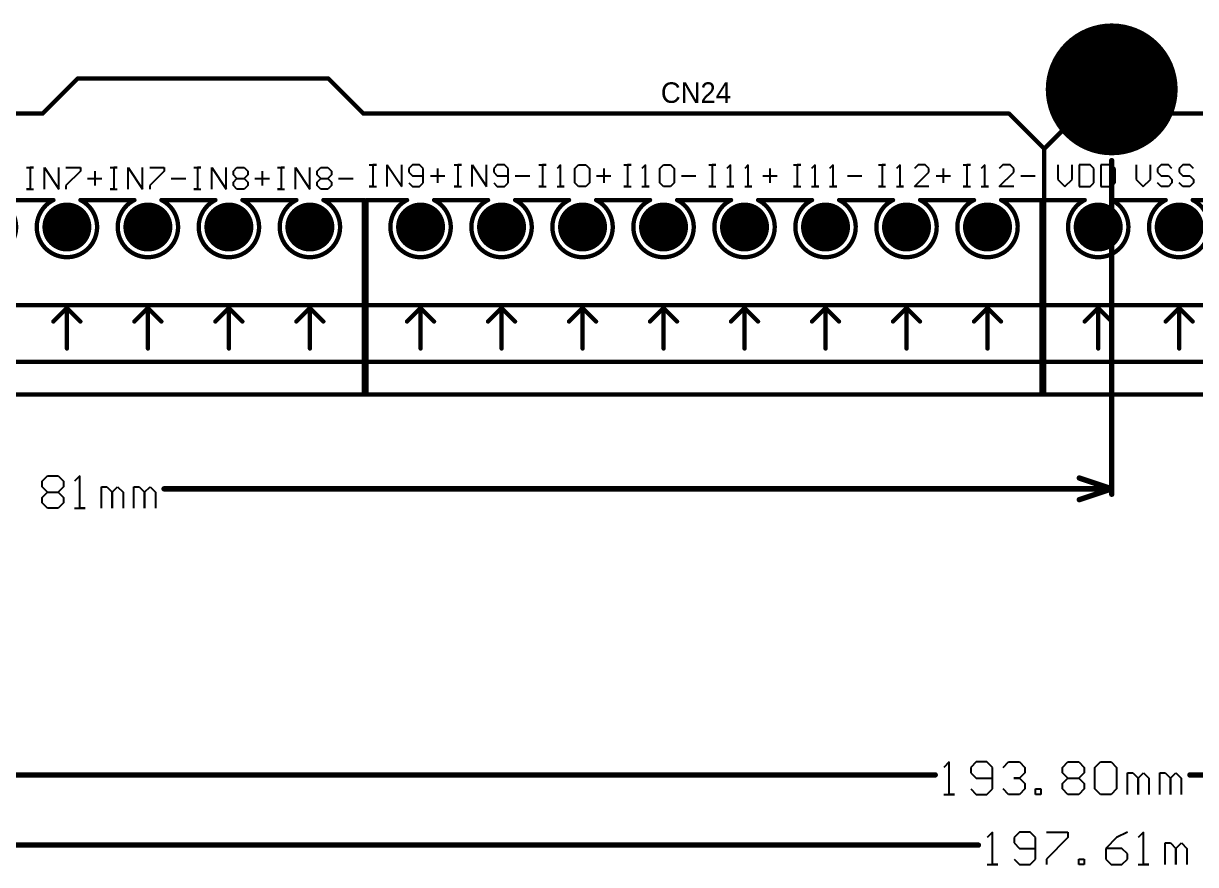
# Model space of a CAD drawing. Header units: millimetres. Extents: x -0.56 to 8.11, y -1.04 to 4.22.
# Drawn here: x 1.875 to 4.045, y -1.036 to 0.522 of the extents above; entities that cross this region are included whole.
import ezdxf

# ---------------------------------------------------------------- set-up
doc = ezdxf.new("R2010")
doc.units = ezdxf.units.MM
doc.header["$MEASUREMENT"] = 0
for name, color, linetype in [('BottomLayer', 5, 'Continuous'), ('BottomSolder', 6, 'Continuous'), ('KeepOutLayer', 6, 'Continuous'), ('MultiLayer', 9, 'Continuous'), ('PadHoleLayer', 156, 'Continuous'), ('TopLayer', 1, 'Continuous'), ('TopOverlay', 2, 'Continuous'), ('TopSolder', 216, 'Continuous')]:
    doc.layers.add(name, color=color, linetype=linetype)

# ---------------------------------------------------------------- blocks, each defined once
blk = doc.blocks.new('EDG3_81_8P_27')
at = {"layer": 'BottomLayer', "const_width": 0.0413}
for points in [[(-0.0207, 0, 1), (0.0207, 0, 1)], [(0.1293, 0, 1), (0.1707, 0, 1)], [(0.2793, 0, 1), (0.3207, 0, 1)], [(0.4293, 0, 1), (0.4707, 0, 1)], [(0.5793, 0, 1), (0.6207, 0, 1)], [(0.7293, 0, 1), (0.7707, 0, 1)], [(0.8793, 0, 1), (0.9207, 0, 1)], [(1.0293, 0, 1), (1.0707, 0, 1)]]:
    blk.add_lwpolyline(points, format="xyb", close=True, dxfattribs=at)
at = {"layer": 'BottomSolder', "const_width": 0.0453}
for points in [[(-0.0227, 0, 1), (0.0227, 0, 1)], [(0.1273, 0, 1), (0.1727, 0, 1)], [(0.2773, 0, 1), (0.3227, 0, 1)], [(0.4273, 0, 1), (0.4727, 0, 1)], [(0.5773, 0, 1), (0.6227, 0, 1)], [(0.7273, 0, 1), (0.7727, 0, 1)], [(0.8773, 0, 1), (0.9227, 0, 1)], [(1.0273, 0, 1), (1.0727, 0, 1)]]:
    blk.add_lwpolyline(points, format="xyb", close=True, dxfattribs=at)
at = {"layer": 'MultiLayer', "const_width": 0.0413}
for points in [[(-0.0207, 0, 1), (0.0207, 0, 1)], [(0.1293, 0, 1), (0.1707, 0, 1)], [(0.2793, 0, 1), (0.3207, 0, 1)], [(0.4293, 0, 1), (0.4707, 0, 1)], [(0.5793, 0, 1), (0.6207, 0, 1)], [(0.7293, 0, 1), (0.7707, 0, 1)], [(0.8793, 0, 1), (0.9207, 0, 1)], [(1.0293, 0, 1), (1.0707, 0, 1)]]:
    blk.add_lwpolyline(points, format="xyb", close=True, dxfattribs=at)
at = {"layer": 'PadHoleLayer', "const_width": 0.0217}
for points in [[(-0.0108, 0, 1), (0.0108, 0, 1)], [(0.1392, 0, 1), (0.1608, 0, 1)], [(0.2892, 0, 1), (0.3108, 0, 1)], [(0.4392, 0, 1), (0.4608, 0, 1)], [(0.5892, 0, 1), (0.6108, 0, 1)], [(0.7392, 0, 1), (0.7608, 0, 1)], [(0.8892, 0, 1), (0.9108, 0, 1)], [(1.0392, 0, 1), (1.0608, 0, 1)]]:
    blk.add_lwpolyline(points, format="xyb", close=True, dxfattribs=at)
at = {"layer": 'TopLayer', "const_width": 0.0413}
for points in [[(-0.0207, 0, 1), (0.0207, 0, 1)], [(0.1293, 0, 1), (0.1707, 0, 1)], [(0.2793, 0, 1), (0.3207, 0, 1)], [(0.4293, 0, 1), (0.4707, 0, 1)], [(0.5793, 0, 1), (0.6207, 0, 1)], [(0.7293, 0, 1), (0.7707, 0, 1)], [(0.8793, 0, 1), (0.9207, 0, 1)], [(1.0293, 0, 1), (1.0707, 0, 1)]]:
    blk.add_lwpolyline(points, format="xyb", close=True, dxfattribs=at)
at = {"layer": 'TopOverlay', "const_width": 0.008}
for points in [[(-0.1, -0.31), (-0.1, 0.05)], [(-0.1, 0.05), (-0.025, 0.05)], [(0.025, 0.05), (0.125, 0.05)], [(0.175, 0.05), (0.275, 0.05)], [(0.325, 0.05), (0.425, 0.05)], [(0.475, 0.05), (0.575, 0.05)], [(0.625, 0.05), (0.725, 0.05)], [(0.775, 0.05), (0.875, 0.05)], [(0.925, 0.05), (1.025, 0.05)], [(1.075, 0.05), (1.15, 0.05)], [(1.15, -0.31), (1.15, 0.05)], [(-0.025, -0.175), (0, -0.15)], [(0, -0.225), (0, -0.15)], [(0, -0.15), (0.025, -0.175)], [(0.125, -0.175), (0.15, -0.15)], [(0.15, -0.225), (0.15, -0.15)], [(0.15, -0.15), (0.175, -0.175)], [(0.275, -0.175), (0.3, -0.15)], [(0.3, -0.15), (0.325, -0.175)], [(0.3, -0.225), (0.3, -0.15)], [(0.425, -0.175), (0.45, -0.15)], [(0.45, -0.15), (0.475, -0.175)], [(0.45, -0.225), (0.45, -0.15)], [(0.575, -0.175), (0.6, -0.15)], [(0.6, -0.15), (0.625, -0.175)], [(0.6, -0.225), (0.6, -0.15)], [(0.725, -0.175), (0.75, -0.15)], [(0.75, -0.15), (0.775, -0.175)], [(0.75, -0.225), (0.75, -0.15)], [(0.875, -0.175), (0.9, -0.15)], [(0.9, -0.225), (0.9, -0.15)], [(0.9, -0.15), (0.925, -0.175)], [(1.025, -0.175), (1.05, -0.15)], [(1.05, -0.225), (1.05, -0.15)], [(1.05, -0.15), (1.075, -0.175)], [(-0.1, -0.25), (1.15, -0.25)], [(-0.1, -0.31), (1.15, -0.31)]]:
    blk.add_lwpolyline(points, dxfattribs=at)
at = {"layer": 'TopOverlay', "const_width": 0.004}
for points in [[(-0.102, 0.05, 1), (-0.098, 0.05, 1)], [(-0.102, 0.05, 1), (-0.098, 0.05, 1)], [(-0.027, 0.05, 1), (-0.023, 0.05, 1)], [(-0.027, 0.05, 1), (-0.023, 0.05, 1)], [(0.023, 0.05, 1), (0.027, 0.05, 1)], [(0.023, 0.05, 1), (0.027, 0.05, 1)], [(0.123, 0.05, 1), (0.127, 0.05, 1)], [(0.123, 0.05, 1), (0.127, 0.05, 1)], [(0.173, 0.05, 1), (0.177, 0.05, 1)], [(0.173, 0.05, 1), (0.177, 0.05, 1)], [(0.273, 0.05, 1), (0.277, 0.05, 1)], [(0.273, 0.05, 1), (0.277, 0.05, 1)], [(0.323, 0.05, 1), (0.327, 0.05, 1)], [(0.323, 0.05, 1), (0.327, 0.05, 1)], [(0.423, 0.05, 1), (0.427, 0.05, 1)], [(0.423, 0.05, 1), (0.427, 0.05, 1)], [(0.473, 0.05, 1), (0.477, 0.05, 1)], [(0.473, 0.05, 1), (0.477, 0.05, 1)], [(0.573, 0.05, 1), (0.577, 0.05, 1)], [(0.573, 0.05, 1), (0.577, 0.05, 1)], [(0.623, 0.05, 1), (0.627, 0.05, 1)], [(0.623, 0.05, 1), (0.627, 0.05, 1)], [(0.723, 0.05, 1), (0.727, 0.05, 1)], [(0.723, 0.05, 1), (0.727, 0.05, 1)], [(0.773, 0.05, 1), (0.777, 0.05, 1)], [(0.773, 0.05, 1), (0.777, 0.05, 1)], [(0.873, 0.05, 1), (0.877, 0.05, 1)], [(0.873, 0.05, 1), (0.877, 0.05, 1)], [(0.923, 0.05, 1), (0.927, 0.05, 1)], [(0.923, 0.05, 1), (0.927, 0.05, 1)], [(1.023, 0.05, 1), (1.027, 0.05, 1)], [(1.023, 0.05, 1), (1.027, 0.05, 1)], [(1.073, 0.05, 1), (1.077, 0.05, 1)], [(1.073, 0.05, 1), (1.077, 0.05, 1)], [(1.148, 0.05, 1), (1.152, 0.05, 1)], [(1.148, 0.05, 1), (1.152, 0.05, 1)], [(-0.002, -0.15, 1), (0.002, -0.15, 1)], [(-0.002, -0.15, 1), (0.002, -0.15, 1)], [(-0.002, -0.15, 1), (0.002, -0.15, 1)], [(0.148, -0.15, 1), (0.152, -0.15, 1)], [(0.148, -0.15, 1), (0.152, -0.15, 1)], [(0.148, -0.15, 1), (0.152, -0.15, 1)], [(0.298, -0.15, 1), (0.302, -0.15, 1)], [(0.298, -0.15, 1), (0.302, -0.15, 1)], [(0.298, -0.15, 1), (0.302, -0.15, 1)], [(0.448, -0.15, 1), (0.452, -0.15, 1)], [(0.448, -0.15, 1), (0.452, -0.15, 1)], [(0.448, -0.15, 1), (0.452, -0.15, 1)], [(0.598, -0.15, 1), (0.602, -0.15, 1)], [(0.598, -0.15, 1), (0.602, -0.15, 1)], [(0.598, -0.15, 1), (0.602, -0.15, 1)], [(0.748, -0.15, 1), (0.752, -0.15, 1)], [(0.748, -0.15, 1), (0.752, -0.15, 1)], [(0.748, -0.15, 1), (0.752, -0.15, 1)], [(0.898, -0.15, 1), (0.902, -0.15, 1)], [(0.898, -0.15, 1), (0.902, -0.15, 1)], [(0.898, -0.15, 1), (0.902, -0.15, 1)], [(1.048, -0.15, 1), (1.052, -0.15, 1)], [(1.048, -0.15, 1), (1.052, -0.15, 1)], [(1.048, -0.15, 1), (1.052, -0.15, 1)], [(-0.027, -0.175, 1), (-0.023, -0.175, 1)], [(0.023, -0.175, 1), (0.027, -0.175, 1)], [(0.123, -0.175, 1), (0.127, -0.175, 1)], [(0.173, -0.175, 1), (0.177, -0.175, 1)], [(0.273, -0.175, 1), (0.277, -0.175, 1)], [(0.323, -0.175, 1), (0.327, -0.175, 1)], [(0.423, -0.175, 1), (0.427, -0.175, 1)], [(0.473, -0.175, 1), (0.477, -0.175, 1)], [(0.573, -0.175, 1), (0.577, -0.175, 1)], [(0.623, -0.175, 1), (0.627, -0.175, 1)], [(0.723, -0.175, 1), (0.727, -0.175, 1)], [(0.773, -0.175, 1), (0.777, -0.175, 1)], [(0.873, -0.175, 1), (0.877, -0.175, 1)], [(0.923, -0.175, 1), (0.927, -0.175, 1)], [(1.023, -0.175, 1), (1.027, -0.175, 1)], [(1.073, -0.175, 1), (1.077, -0.175, 1)], [(-0.002, -0.225, 1), (0.002, -0.225, 1)], [(0.148, -0.225, 1), (0.152, -0.225, 1)], [(0.298, -0.225, 1), (0.302, -0.225, 1)], [(0.448, -0.225, 1), (0.452, -0.225, 1)], [(0.598, -0.225, 1), (0.602, -0.225, 1)], [(0.748, -0.225, 1), (0.752, -0.225, 1)], [(0.898, -0.225, 1), (0.902, -0.225, 1)], [(1.048, -0.225, 1), (1.052, -0.225, 1)], [(-0.102, -0.25, 1), (-0.098, -0.25, 1)], [(1.148, -0.25, 1), (1.152, -0.25, 1)], [(-0.102, -0.31, 1), (-0.098, -0.31, 1)], [(-0.102, -0.31, 1), (-0.098, -0.31, 1)], [(1.148, -0.31, 1), (1.152, -0.31, 1)], [(1.148, -0.31, 1), (1.152, -0.31, 1)]]:
    blk.add_lwpolyline(points, format="xyb", close=True, dxfattribs=at)
at = {"layer": 'TopOverlay', "const_width": 0.008}
for points in [[(0.025, 0.05, -4.236068), (-0.025, 0.05)], [(0.175, 0.05, -4.236068), (0.125, 0.05)], [(0.325, 0.05, -4.236068), (0.275, 0.05)], [(0.475, 0.05, -4.236068), (0.425, 0.05)], [(0.625, 0.05, -4.236068), (0.575, 0.05)], [(0.775, 0.05, -4.236068), (0.725, 0.05)], [(0.925, 0.05, -4.236068), (0.875, 0.05)], [(1.075, 0.05, -4.236068), (1.025, 0.05)]]:
    blk.add_lwpolyline(points, format="xyb", dxfattribs=at)
at = {"layer": 'TopSolder', "const_width": 0.0453}
for points in [[(-0.0227, 0, 1), (0.0227, 0, 1)], [(0.1273, 0, 1), (0.1727, 0, 1)], [(0.2773, 0, 1), (0.3227, 0, 1)], [(0.4273, 0, 1), (0.4727, 0, 1)], [(0.5773, 0, 1), (0.6227, 0, 1)], [(0.7273, 0, 1), (0.7727, 0, 1)], [(0.8773, 0, 1), (0.9227, 0, 1)], [(1.0273, 0, 1), (1.0727, 0, 1)]]:
    blk.add_lwpolyline(points, format="xyb", close=True, dxfattribs=at)
blk = doc.blocks.new('EDG3_81_8P_28')
at = {"layer": 'BottomLayer', "const_width": 0.0413}
for points in [[(-0.0207, 0, 1), (0.0207, 0, 1)], [(0.1293, 0, 1), (0.1707, 0, 1)], [(0.2793, 0, 1), (0.3207, 0, 1)], [(0.4293, 0, 1), (0.4707, 0, 1)], [(0.5793, 0, 1), (0.6207, 0, 1)], [(0.7293, 0, 1), (0.7707, 0, 1)], [(0.8793, 0, 1), (0.9207, 0, 1)], [(1.0293, 0, 1), (1.0707, 0, 1)]]:
    blk.add_lwpolyline(points, format="xyb", close=True, dxfattribs=at)
at = {"layer": 'BottomSolder', "const_width": 0.0453}
for points in [[(-0.0227, 0, 1), (0.0227, 0, 1)], [(0.1273, 0, 1), (0.1727, 0, 1)], [(0.2773, 0, 1), (0.3227, 0, 1)], [(0.4273, 0, 1), (0.4727, 0, 1)], [(0.5773, 0, 1), (0.6227, 0, 1)], [(0.7273, 0, 1), (0.7727, 0, 1)], [(0.8773, 0, 1), (0.9227, 0, 1)], [(1.0273, 0, 1), (1.0727, 0, 1)]]:
    blk.add_lwpolyline(points, format="xyb", close=True, dxfattribs=at)
at = {"layer": 'MultiLayer', "const_width": 0.0413}
for points in [[(-0.0207, 0, 1), (0.0207, 0, 1)], [(0.1293, 0, 1), (0.1707, 0, 1)], [(0.2793, 0, 1), (0.3207, 0, 1)], [(0.4293, 0, 1), (0.4707, 0, 1)], [(0.5793, 0, 1), (0.6207, 0, 1)], [(0.7293, 0, 1), (0.7707, 0, 1)], [(0.8793, 0, 1), (0.9207, 0, 1)], [(1.0293, 0, 1), (1.0707, 0, 1)]]:
    blk.add_lwpolyline(points, format="xyb", close=True, dxfattribs=at)
at = {"layer": 'PadHoleLayer', "const_width": 0.0217}
for points in [[(-0.0108, 0, 1), (0.0108, 0, 1)], [(0.1392, 0, 1), (0.1608, 0, 1)], [(0.2892, 0, 1), (0.3108, 0, 1)], [(0.4392, 0, 1), (0.4608, 0, 1)], [(0.5892, 0, 1), (0.6108, 0, 1)], [(0.7392, 0, 1), (0.7608, 0, 1)], [(0.8892, 0, 1), (0.9108, 0, 1)], [(1.0392, 0, 1), (1.0608, 0, 1)]]:
    blk.add_lwpolyline(points, format="xyb", close=True, dxfattribs=at)
at = {"layer": 'TopLayer', "const_width": 0.0413}
for points in [[(-0.0207, 0, 1), (0.0207, 0, 1)], [(0.1293, 0, 1), (0.1707, 0, 1)], [(0.2793, 0, 1), (0.3207, 0, 1)], [(0.4293, 0, 1), (0.4707, 0, 1)], [(0.5793, 0, 1), (0.6207, 0, 1)], [(0.7293, 0, 1), (0.7707, 0, 1)], [(0.8793, 0, 1), (0.9207, 0, 1)], [(1.0293, 0, 1), (1.0707, 0, 1)]]:
    blk.add_lwpolyline(points, format="xyb", close=True, dxfattribs=at)
at = {"layer": 'TopOverlay', "const_width": 0.008}
for points in [[(-0.1, -0.31), (-0.1, 0.05)], [(-0.1, 0.05), (-0.025, 0.05)], [(0.025, 0.05), (0.125, 0.05)], [(0.175, 0.05), (0.275, 0.05)], [(0.325, 0.05), (0.425, 0.05)], [(0.475, 0.05), (0.575, 0.05)], [(0.625, 0.05), (0.725, 0.05)], [(0.775, 0.05), (0.875, 0.05)], [(0.925, 0.05), (1.025, 0.05)], [(1.075, 0.05), (1.15, 0.05)], [(1.15, -0.31), (1.15, 0.05)], [(-0.025, -0.175), (0, -0.15)], [(0, -0.225), (0, -0.15)], [(0, -0.15), (0.025, -0.175)], [(0.125, -0.175), (0.15, -0.15)], [(0.15, -0.225), (0.15, -0.15)], [(0.15, -0.15), (0.175, -0.175)], [(0.275, -0.175), (0.3, -0.15)], [(0.3, -0.15), (0.325, -0.175)], [(0.3, -0.225), (0.3, -0.15)], [(0.425, -0.175), (0.45, -0.15)], [(0.45, -0.15), (0.475, -0.175)], [(0.45, -0.225), (0.45, -0.15)], [(0.575, -0.175), (0.6, -0.15)], [(0.6, -0.15), (0.625, -0.175)], [(0.6, -0.225), (0.6, -0.15)], [(0.725, -0.175), (0.75, -0.15)], [(0.75, -0.15), (0.775, -0.175)], [(0.75, -0.225), (0.75, -0.15)], [(0.875, -0.175), (0.9, -0.15)], [(0.9, -0.225), (0.9, -0.15)], [(0.9, -0.15), (0.925, -0.175)], [(1.025, -0.175), (1.05, -0.15)], [(1.05, -0.225), (1.05, -0.15)], [(1.05, -0.15), (1.075, -0.175)], [(-0.1, -0.25), (1.15, -0.25)], [(-0.1, -0.31), (1.15, -0.31)]]:
    blk.add_lwpolyline(points, dxfattribs=at)
at = {"layer": 'TopOverlay', "const_width": 0.004}
for points in [[(-0.102, 0.05, 1), (-0.098, 0.05, 1)], [(-0.102, 0.05, 1), (-0.098, 0.05, 1)], [(-0.027, 0.05, 1), (-0.023, 0.05, 1)], [(-0.027, 0.05, 1), (-0.023, 0.05, 1)], [(0.023, 0.05, 1), (0.027, 0.05, 1)], [(0.023, 0.05, 1), (0.027, 0.05, 1)], [(0.123, 0.05, 1), (0.127, 0.05, 1)], [(0.123, 0.05, 1), (0.127, 0.05, 1)], [(0.173, 0.05, 1), (0.177, 0.05, 1)], [(0.173, 0.05, 1), (0.177, 0.05, 1)], [(0.273, 0.05, 1), (0.277, 0.05, 1)], [(0.273, 0.05, 1), (0.277, 0.05, 1)], [(0.323, 0.05, 1), (0.327, 0.05, 1)], [(0.323, 0.05, 1), (0.327, 0.05, 1)], [(0.423, 0.05, 1), (0.427, 0.05, 1)], [(0.423, 0.05, 1), (0.427, 0.05, 1)], [(0.473, 0.05, 1), (0.477, 0.05, 1)], [(0.473, 0.05, 1), (0.477, 0.05, 1)], [(0.573, 0.05, 1), (0.577, 0.05, 1)], [(0.573, 0.05, 1), (0.577, 0.05, 1)], [(0.623, 0.05, 1), (0.627, 0.05, 1)], [(0.623, 0.05, 1), (0.627, 0.05, 1)], [(0.723, 0.05, 1), (0.727, 0.05, 1)], [(0.723, 0.05, 1), (0.727, 0.05, 1)], [(0.773, 0.05, 1), (0.777, 0.05, 1)], [(0.773, 0.05, 1), (0.777, 0.05, 1)], [(0.873, 0.05, 1), (0.877, 0.05, 1)], [(0.873, 0.05, 1), (0.877, 0.05, 1)], [(0.923, 0.05, 1), (0.927, 0.05, 1)], [(0.923, 0.05, 1), (0.927, 0.05, 1)], [(1.023, 0.05, 1), (1.027, 0.05, 1)], [(1.023, 0.05, 1), (1.027, 0.05, 1)], [(1.073, 0.05, 1), (1.077, 0.05, 1)], [(1.073, 0.05, 1), (1.077, 0.05, 1)], [(1.148, 0.05, 1), (1.152, 0.05, 1)], [(1.148, 0.05, 1), (1.152, 0.05, 1)], [(-0.002, -0.15, 1), (0.002, -0.15, 1)], [(-0.002, -0.15, 1), (0.002, -0.15, 1)], [(-0.002, -0.15, 1), (0.002, -0.15, 1)], [(0.148, -0.15, 1), (0.152, -0.15, 1)], [(0.148, -0.15, 1), (0.152, -0.15, 1)], [(0.148, -0.15, 1), (0.152, -0.15, 1)], [(0.298, -0.15, 1), (0.302, -0.15, 1)], [(0.298, -0.15, 1), (0.302, -0.15, 1)], [(0.298, -0.15, 1), (0.302, -0.15, 1)], [(0.448, -0.15, 1), (0.452, -0.15, 1)], [(0.448, -0.15, 1), (0.452, -0.15, 1)], [(0.448, -0.15, 1), (0.452, -0.15, 1)], [(0.598, -0.15, 1), (0.602, -0.15, 1)], [(0.598, -0.15, 1), (0.602, -0.15, 1)], [(0.598, -0.15, 1), (0.602, -0.15, 1)], [(0.748, -0.15, 1), (0.752, -0.15, 1)], [(0.748, -0.15, 1), (0.752, -0.15, 1)], [(0.748, -0.15, 1), (0.752, -0.15, 1)], [(0.898, -0.15, 1), (0.902, -0.15, 1)], [(0.898, -0.15, 1), (0.902, -0.15, 1)], [(0.898, -0.15, 1), (0.902, -0.15, 1)], [(1.048, -0.15, 1), (1.052, -0.15, 1)], [(1.048, -0.15, 1), (1.052, -0.15, 1)], [(1.048, -0.15, 1), (1.052, -0.15, 1)], [(-0.027, -0.175, 1), (-0.023, -0.175, 1)], [(0.023, -0.175, 1), (0.027, -0.175, 1)], [(0.123, -0.175, 1), (0.127, -0.175, 1)], [(0.173, -0.175, 1), (0.177, -0.175, 1)], [(0.273, -0.175, 1), (0.277, -0.175, 1)], [(0.323, -0.175, 1), (0.327, -0.175, 1)], [(0.423, -0.175, 1), (0.427, -0.175, 1)], [(0.473, -0.175, 1), (0.477, -0.175, 1)], [(0.573, -0.175, 1), (0.577, -0.175, 1)], [(0.623, -0.175, 1), (0.627, -0.175, 1)], [(0.723, -0.175, 1), (0.727, -0.175, 1)], [(0.773, -0.175, 1), (0.777, -0.175, 1)], [(0.873, -0.175, 1), (0.877, -0.175, 1)], [(0.923, -0.175, 1), (0.927, -0.175, 1)], [(1.023, -0.175, 1), (1.027, -0.175, 1)], [(1.073, -0.175, 1), (1.077, -0.175, 1)], [(-0.002, -0.225, 1), (0.002, -0.225, 1)], [(0.148, -0.225, 1), (0.152, -0.225, 1)], [(0.298, -0.225, 1), (0.302, -0.225, 1)], [(0.448, -0.225, 1), (0.452, -0.225, 1)], [(0.598, -0.225, 1), (0.602, -0.225, 1)], [(0.748, -0.225, 1), (0.752, -0.225, 1)], [(0.898, -0.225, 1), (0.902, -0.225, 1)], [(1.048, -0.225, 1), (1.052, -0.225, 1)], [(-0.102, -0.25, 1), (-0.098, -0.25, 1)], [(1.148, -0.25, 1), (1.152, -0.25, 1)], [(-0.102, -0.31, 1), (-0.098, -0.31, 1)], [(-0.102, -0.31, 1), (-0.098, -0.31, 1)], [(1.148, -0.31, 1), (1.152, -0.31, 1)], [(1.148, -0.31, 1), (1.152, -0.31, 1)]]:
    blk.add_lwpolyline(points, format="xyb", close=True, dxfattribs=at)
at = {"layer": 'TopOverlay', "const_width": 0.008}
for points in [[(0.025, 0.05, -4.236068), (-0.025, 0.05)], [(0.175, 0.05, -4.236068), (0.125, 0.05)], [(0.325, 0.05, -4.236068), (0.275, 0.05)], [(0.475, 0.05, -4.236068), (0.425, 0.05)], [(0.625, 0.05, -4.236068), (0.575, 0.05)], [(0.775, 0.05, -4.236068), (0.725, 0.05)], [(0.925, 0.05, -4.236068), (0.875, 0.05)], [(1.075, 0.05, -4.236068), (1.025, 0.05)]]:
    blk.add_lwpolyline(points, format="xyb", dxfattribs=at)
at = {"layer": 'TopSolder', "const_width": 0.0453}
for points in [[(-0.0227, 0, 1), (0.0227, 0, 1)], [(0.1273, 0, 1), (0.1727, 0, 1)], [(0.2773, 0, 1), (0.3227, 0, 1)], [(0.4273, 0, 1), (0.4727, 0, 1)], [(0.5773, 0, 1), (0.6227, 0, 1)], [(0.7273, 0, 1), (0.7727, 0, 1)], [(0.8773, 0, 1), (0.9227, 0, 1)], [(1.0273, 0, 1), (1.0727, 0, 1)]]:
    blk.add_lwpolyline(points, format="xyb", close=True, dxfattribs=at)
blk = doc.blocks.new('EDG3_81_6P_29')
at = {"layer": 'BottomLayer', "const_width": 0.0413}
for points in [[(-0.0207, 0, 1), (0.0207, 0, 1)], [(0.1293, 0, 1), (0.1707, 0, 1)], [(0.2793, 0, 1), (0.3207, 0, 1)], [(0.4293, 0, 1), (0.4707, 0, 1)], [(0.5793, 0, 1), (0.6207, 0, 1)], [(0.7293, 0, 1), (0.7707, 0, 1)]]:
    blk.add_lwpolyline(points, format="xyb", close=True, dxfattribs=at)
at = {"layer": 'BottomSolder', "const_width": 0.0453}
for points in [[(-0.0227, 0, 1), (0.0227, 0, 1)], [(0.1273, 0, 1), (0.1727, 0, 1)], [(0.2773, 0, 1), (0.3227, 0, 1)], [(0.4273, 0, 1), (0.4727, 0, 1)], [(0.5773, 0, 1), (0.6227, 0, 1)], [(0.7273, 0, 1), (0.7727, 0, 1)]]:
    blk.add_lwpolyline(points, format="xyb", close=True, dxfattribs=at)
at = {"layer": 'MultiLayer', "const_width": 0.0413}
for points in [[(-0.0207, 0, 1), (0.0207, 0, 1)], [(0.1293, 0, 1), (0.1707, 0, 1)], [(0.2793, 0, 1), (0.3207, 0, 1)], [(0.4293, 0, 1), (0.4707, 0, 1)], [(0.5793, 0, 1), (0.6207, 0, 1)], [(0.7293, 0, 1), (0.7707, 0, 1)]]:
    blk.add_lwpolyline(points, format="xyb", close=True, dxfattribs=at)
at = {"layer": 'PadHoleLayer', "const_width": 0.0217}
for points in [[(-0.0108, 0, 1), (0.0108, 0, 1)], [(0.1392, 0, 1), (0.1608, 0, 1)], [(0.2892, 0, 1), (0.3108, 0, 1)], [(0.4392, 0, 1), (0.4608, 0, 1)], [(0.5892, 0, 1), (0.6108, 0, 1)], [(0.7392, 0, 1), (0.7608, 0, 1)]]:
    blk.add_lwpolyline(points, format="xyb", close=True, dxfattribs=at)
at = {"layer": 'TopLayer', "const_width": 0.0413}
for points in [[(-0.0207, 0, 1), (0.0207, 0, 1)], [(0.1293, 0, 1), (0.1707, 0, 1)], [(0.2793, 0, 1), (0.3207, 0, 1)], [(0.4293, 0, 1), (0.4707, 0, 1)], [(0.5793, 0, 1), (0.6207, 0, 1)], [(0.7293, 0, 1), (0.7707, 0, 1)]]:
    blk.add_lwpolyline(points, format="xyb", close=True, dxfattribs=at)
at = {"layer": 'TopOverlay', "const_width": 0.008}
for points in [[(0.85, 0.31), (-0.1, 0.31)], [(-0.1, 0.31), (-0.1, -0.05)], [(0.85, 0.31), (0.85, -0.05)], [(0.85, 0.25), (-0.1, 0.25)], [(0, 0.225), (0, 0.15)], [(0.15, 0.225), (0.15, 0.15)], [(0.3, 0.225), (0.3, 0.15)], [(0.45, 0.225), (0.45, 0.15)], [(0.6, 0.225), (0.6, 0.15)], [(0.75, 0.225), (0.75, 0.15)], [(0, 0.15), (-0.025, 0.175)], [(0.025, 0.175), (0, 0.15)], [(0.15, 0.15), (0.125, 0.175)], [(0.175, 0.175), (0.15, 0.15)], [(0.3, 0.15), (0.275, 0.175)], [(0.325, 0.175), (0.3, 0.15)], [(0.45, 0.15), (0.425, 0.175)], [(0.475, 0.175), (0.45, 0.15)], [(0.6, 0.15), (0.575, 0.175)], [(0.625, 0.175), (0.6, 0.15)], [(0.75, 0.15), (0.725, 0.175)], [(0.775, 0.175), (0.75, 0.15)], [(-0.025, -0.05), (-0.1, -0.05)], [(0.125, -0.05), (0.025, -0.05)], [(0.275, -0.05), (0.175, -0.05)], [(0.425, -0.05), (0.325, -0.05)], [(0.575, -0.05), (0.475, -0.05)], [(0.725, -0.05), (0.625, -0.05)], [(0.85, -0.05), (0.775, -0.05)]]:
    blk.add_lwpolyline(points, dxfattribs=at)
at = {"layer": 'TopOverlay', "const_width": 0.004}
for points in [[(-0.102, 0.31, 1), (-0.098, 0.31, 1)], [(-0.102, 0.31, 1), (-0.098, 0.31, 1)], [(0.848, 0.31, 1), (0.852, 0.31, 1)], [(0.848, 0.31, 1), (0.852, 0.31, 1)], [(-0.102, 0.25, 1), (-0.098, 0.25, 1)], [(0.848, 0.25, 1), (0.852, 0.25, 1)], [(-0.002, 0.225, 1), (0.002, 0.225, 1)], [(0.148, 0.225, 1), (0.152, 0.225, 1)], [(0.298, 0.225, 1), (0.302, 0.225, 1)], [(0.448, 0.225, 1), (0.452, 0.225, 1)], [(0.598, 0.225, 1), (0.602, 0.225, 1)], [(0.748, 0.225, 1), (0.752, 0.225, 1)], [(-0.027, 0.175, 1), (-0.023, 0.175, 1)], [(0.023, 0.175, 1), (0.027, 0.175, 1)], [(0.123, 0.175, 1), (0.127, 0.175, 1)], [(0.173, 0.175, 1), (0.177, 0.175, 1)], [(0.273, 0.175, 1), (0.277, 0.175, 1)], [(0.323, 0.175, 1), (0.327, 0.175, 1)], [(0.423, 0.175, 1), (0.427, 0.175, 1)], [(0.473, 0.175, 1), (0.477, 0.175, 1)], [(0.573, 0.175, 1), (0.577, 0.175, 1)], [(0.623, 0.175, 1), (0.627, 0.175, 1)], [(0.723, 0.175, 1), (0.727, 0.175, 1)], [(0.773, 0.175, 1), (0.777, 0.175, 1)], [(-0.002, 0.15, 1), (0.002, 0.15, 1)], [(-0.002, 0.15, 1), (0.002, 0.15, 1)], [(-0.002, 0.15, 1), (0.002, 0.15, 1)], [(0.148, 0.15, 1), (0.152, 0.15, 1)], [(0.148, 0.15, 1), (0.152, 0.15, 1)], [(0.148, 0.15, 1), (0.152, 0.15, 1)], [(0.298, 0.15, 1), (0.302, 0.15, 1)], [(0.298, 0.15, 1), (0.302, 0.15, 1)], [(0.298, 0.15, 1), (0.302, 0.15, 1)], [(0.448, 0.15, 1), (0.452, 0.15, 1)], [(0.448, 0.15, 1), (0.452, 0.15, 1)], [(0.448, 0.15, 1), (0.452, 0.15, 1)], [(0.598, 0.15, 1), (0.602, 0.15, 1)], [(0.598, 0.15, 1), (0.602, 0.15, 1)], [(0.598, 0.15, 1), (0.602, 0.15, 1)], [(0.748, 0.15, 1), (0.752, 0.15, 1)], [(0.748, 0.15, 1), (0.752, 0.15, 1)], [(0.748, 0.15, 1), (0.752, 0.15, 1)], [(-0.102, -0.05, 1), (-0.098, -0.05, 1)], [(-0.102, -0.05, 1), (-0.098, -0.05, 1)], [(-0.027, -0.05, 1), (-0.023, -0.05, 1)], [(-0.027, -0.05, 1), (-0.023, -0.05, 1)], [(0.023, -0.05, 1), (0.027, -0.05, 1)], [(0.023, -0.05, 1), (0.027, -0.05, 1)], [(0.123, -0.05, 1), (0.127, -0.05, 1)], [(0.123, -0.05, 1), (0.127, -0.05, 1)], [(0.173, -0.05, 1), (0.177, -0.05, 1)], [(0.173, -0.05, 1), (0.177, -0.05, 1)], [(0.273, -0.05, 1), (0.277, -0.05, 1)], [(0.273, -0.05, 1), (0.277, -0.05, 1)], [(0.323, -0.05, 1), (0.327, -0.05, 1)], [(0.323, -0.05, 1), (0.327, -0.05, 1)], [(0.423, -0.05, 1), (0.427, -0.05, 1)], [(0.423, -0.05, 1), (0.427, -0.05, 1)], [(0.473, -0.05, 1), (0.477, -0.05, 1)], [(0.473, -0.05, 1), (0.477, -0.05, 1)], [(0.573, -0.05, 1), (0.577, -0.05, 1)], [(0.573, -0.05, 1), (0.577, -0.05, 1)], [(0.623, -0.05, 1), (0.627, -0.05, 1)], [(0.623, -0.05, 1), (0.627, -0.05, 1)], [(0.723, -0.05, 1), (0.727, -0.05, 1)], [(0.723, -0.05, 1), (0.727, -0.05, 1)], [(0.773, -0.05, 1), (0.777, -0.05, 1)], [(0.773, -0.05, 1), (0.777, -0.05, 1)], [(0.848, -0.05, 1), (0.852, -0.05, 1)], [(0.848, -0.05, 1), (0.852, -0.05, 1)]]:
    blk.add_lwpolyline(points, format="xyb", close=True, dxfattribs=at)
at = {"layer": 'TopOverlay', "const_width": 0.008}
for points in [[(-0.025, -0.05, -4.236068), (0.025, -0.05)], [(0.125, -0.05, -4.236068), (0.175, -0.05)], [(0.275, -0.05, -4.236068), (0.325, -0.05)], [(0.425, -0.05, -4.236068), (0.475, -0.05)], [(0.575, -0.05, -4.236068), (0.625, -0.05)], [(0.725, -0.05, -4.236068), (0.775, -0.05)]]:
    blk.add_lwpolyline(points, format="xyb", dxfattribs=at)
at = {"layer": 'TopSolder', "const_width": 0.0453}
for points in [[(-0.0227, 0, 1), (0.0227, 0, 1)], [(0.1273, 0, 1), (0.1727, 0, 1)], [(0.2773, 0, 1), (0.3227, 0, 1)], [(0.4273, 0, 1), (0.4727, 0, 1)], [(0.5773, 0, 1), (0.6227, 0, 1)], [(0.7273, 0, 1), (0.7727, 0, 1)]]:
    blk.add_lwpolyline(points, format="xyb", close=True, dxfattribs=at)

msp = doc.modelspace()

# ---------------------------------------------------------------- linework, layer by layer
at = {"layer": 'BottomLayer', "const_width": 0.1181}
msp.add_lwpolyline([(3.8309, 0.4, 1), (3.9491, 0.4, 1)], format="xyb", close=True, dxfattribs=at)
at = {"layer": 'BottomSolder', "const_width": 0.1221}
msp.add_lwpolyline([(3.8289, 0.4, 1), (3.9511, 0.4, 1)], format="xyb", close=True, dxfattribs=at)
at = {"layer": 'KeepOutLayer'}
for p, q in [((1.909, -0.326), (1.919, -0.316)), ((1.919, -0.316), (1.939, -0.316)), ((1.939, -0.316), (1.949, -0.326)), ((1.979, -0.316), (1.969, -0.326)), ((1.979, -0.376), (1.979, -0.316)), ((1.909, -0.336), (1.909, -0.326)), ((1.919, -0.346), (1.909, -0.336)), ((1.909, -0.356), (1.919, -0.346)), ((1.919, -0.346), (1.939, -0.346)), ((1.949, -0.336), (1.939, -0.346)), ((1.939, -0.346), (1.949, -0.356)), ((1.949, -0.326), (1.949, -0.336)), ((2.019, -0.376), (2.019, -0.336)), ((2.019, -0.336), (2.029, -0.336)), ((2.029, -0.336), (2.039, -0.346)), ((2.039, -0.346), (2.049, -0.336)), ((2.039, -0.346), (2.039, -0.376)), ((2.039, -0.376), (2.039, -0.346)), ((2.049, -0.336), (2.059, -0.346)), ((2.059, -0.346), (2.059, -0.376)), ((2.079, -0.376), (2.079, -0.336)), ((2.079, -0.336), (2.0889, -0.336)), ((2.0889, -0.336), (2.0989, -0.346)), ((2.0989, -0.346), (2.1089, -0.336)), ((2.0989, -0.346), (2.0989, -0.376)), ((2.0989, -0.376), (2.0989, -0.346)), ((2.1089, -0.336), (2.1189, -0.346)), ((2.1189, -0.346), (2.1189, -0.376)), ((1.909, -0.366), (1.909, -0.356)), ((1.919, -0.376), (1.909, -0.366)), ((1.949, -0.366), (1.939, -0.376)), ((1.949, -0.356), (1.949, -0.366)), ((1.939, -0.376), (1.919, -0.376)), ((1.969, -0.376), (1.989, -0.376)), ((1.989, -0.376), (1.979, -0.376)), ((3.5891, -0.846), (3.5791, -0.856)), ((3.5891, -0.906), (3.5891, -0.846)), ((3.6391, -0.846), (3.6291, -0.856)), ((3.659, -0.846), (3.6391, -0.846)), ((3.669, -0.856), (3.659, -0.846)), ((3.689, -0.856), (3.699, -0.846)), ((3.699, -0.846), (3.719, -0.846)), ((3.719, -0.846), (3.729, -0.856)), ((3.799, -0.856), (3.809, -0.846)), ((3.809, -0.846), (3.829, -0.846)), ((3.829, -0.846), (3.839, -0.856)), ((3.859, -0.856), (3.869, -0.846)), ((3.869, -0.846), (3.889, -0.846)), ((3.889, -0.846), (3.899, -0.856)), ((3.6291, -0.856), (3.6291, -0.866)), ((3.6291, -0.866), (3.6391, -0.876)), ((3.669, -0.896), (3.669, -0.856)), ((3.729, -0.866), (3.719, -0.876)), ((3.729, -0.856), (3.729, -0.866)), ((3.799, -0.866), (3.799, -0.856)), ((3.809, -0.876), (3.799, -0.866)), ((3.839, -0.866), (3.829, -0.876)), ((3.839, -0.856), (3.839, -0.866)), ((3.859, -0.896), (3.859, -0.856)), ((3.899, -0.856), (3.899, -0.896)), ((3.919, -0.906), (3.919, -0.866)), ((3.919, -0.866), (3.929, -0.866)), ((3.929, -0.866), (3.939, -0.876)), ((3.939, -0.876), (3.949, -0.866)), ((3.949, -0.866), (3.9589, -0.876)), ((3.9789, -0.906), (3.9789, -0.866)), ((3.9789, -0.866), (3.9889, -0.866)), ((3.9889, -0.866), (3.9989, -0.876)), ((3.9989, -0.876), (4.0089, -0.866)), ((4.0089, -0.866), (4.0189, -0.876)), ((3.6391, -0.876), (3.669, -0.876)), ((3.719, -0.876), (3.709, -0.876)), ((3.709, -0.876), (3.719, -0.876)), ((3.719, -0.876), (3.729, -0.886)), ((3.729, -0.886), (3.729, -0.896)), ((3.799, -0.886), (3.809, -0.876)), ((3.799, -0.896), (3.799, -0.886)), ((3.809, -0.876), (3.829, -0.876)), ((3.829, -0.876), (3.839, -0.886)), ((3.839, -0.886), (3.839, -0.896)), ((3.939, -0.876), (3.939, -0.906)), ((3.939, -0.906), (3.939, -0.876)), ((3.9589, -0.876), (3.9589, -0.906)), ((3.9989, -0.876), (3.9989, -0.906)), ((3.9989, -0.906), (3.9989, -0.876)), ((4.0189, -0.876), (4.0189, -0.906)), ((3.5791, -0.906), (3.5991, -0.906)), ((3.5991, -0.906), (3.5891, -0.906)), ((3.6291, -0.896), (3.6391, -0.906)), ((3.6391, -0.906), (3.659, -0.906)), ((3.659, -0.906), (3.669, -0.896)), ((3.699, -0.906), (3.689, -0.896)), ((3.719, -0.906), (3.699, -0.906)), ((3.729, -0.896), (3.719, -0.906)), ((3.749, -0.906), (3.749, -0.896)), ((3.749, -0.896), (3.759, -0.896)), ((3.759, -0.906), (3.749, -0.906)), ((3.759, -0.896), (3.759, -0.906)), ((3.809, -0.906), (3.799, -0.896)), ((3.829, -0.906), (3.809, -0.906)), ((3.839, -0.896), (3.829, -0.906)), ((3.869, -0.906), (3.859, -0.896)), ((3.889, -0.906), (3.869, -0.906)), ((3.899, -0.896), (3.889, -0.906)), ((3.6691, -0.976), (3.6591, -0.986)), ((3.6691, -1.036), (3.6691, -0.976)), ((3.719, -0.976), (3.7091, -0.986)), ((3.739, -0.976), (3.719, -0.976)), ((3.749, -0.986), (3.739, -0.976)), ((3.769, -0.976), (3.809, -0.976)), ((3.809, -0.976), (3.809, -0.986)), ((3.919, -0.976), (3.899, -0.986)), ((3.949, -0.976), (3.939, -0.986)), ((3.949, -1.036), (3.949, -0.976)), ((3.7091, -0.986), (3.7091, -0.996)), ((3.7091, -0.996), (3.719, -1.006)), ((3.749, -1.026), (3.749, -0.986)), ((3.809, -0.986), (3.769, -1.026)), ((3.899, -0.986), (3.879, -1.006)), ((3.989, -1.036), (3.989, -0.996)), ((3.989, -0.996), (3.999, -0.996)), ((3.999, -0.996), (4.009, -1.006)), ((4.009, -1.006), (4.019, -0.996)), ((4.019, -0.996), (4.0289, -1.006)), ((3.719, -1.006), (3.749, -1.006)), ((3.879, -1.006), (3.879, -1.026)), ((3.909, -1.006), (3.879, -1.006)), ((3.919, -1.016), (3.909, -1.006)), ((3.919, -1.026), (3.919, -1.016)), ((4.009, -1.006), (4.009, -1.036)), ((4.009, -1.036), (4.009, -1.006)), ((4.0289, -1.006), (4.0289, -1.036)), ((3.6591, -1.036), (3.6791, -1.036)), ((3.6791, -1.036), (3.6691, -1.036)), ((3.7091, -1.026), (3.719, -1.036)), ((3.719, -1.036), (3.739, -1.036)), ((3.739, -1.036), (3.749, -1.026)), ((3.769, -1.026), (3.769, -1.036)), ((3.829, -1.036), (3.829, -1.026)), ((3.829, -1.026), (3.839, -1.026)), ((3.839, -1.036), (3.829, -1.036)), ((3.839, -1.026), (3.839, -1.036)), ((3.879, -1.026), (3.889, -1.036)), ((3.889, -1.036), (3.909, -1.036)), ((3.909, -1.036), (3.919, -1.026)), ((3.939, -1.036), (3.959, -1.036)), ((3.959, -1.036), (3.949, -1.036))]:
    msp.add_line(p, q, dxfattribs=at)
for points, const_width in [([(3.89, -0.35), (3.89, 0.2679)], 0.01), ([(0, 0), (7.78, 0)], 0.008), ([(0, -0.165), (7.78, -0.165)], 0.008), ([(3.83, -0.32), (3.89, -0.34)], 0.01), ([(2.1349, -0.34), (3.89, -0.34)], 0.01), ([(3.83, -0.36), (3.89, -0.34)], 0.01), ([(0, -0.87), (3.5631, -0.87)], 0.01), ([(4.0349, -0.87), (7.63, -0.87)], 0.01), ([(0, -1), (3.6431, -1)], 0.01)]:
    msp.add_lwpolyline(points, dxfattribs=dict(at, const_width=const_width))
at = {"layer": 'KeepOutLayer', "const_width": 0.005}
for points in [[(3.8875, 0.2679, 1), (3.8925, 0.2679, 1)], [(3.8275, -0.32, 1), (3.8325, -0.32, 1)], [(2.1324, -0.34, 1), (2.1374, -0.34, 1)], [(3.8875, -0.34, 1), (3.8925, -0.34, 1)], [(3.8875, -0.34, 1), (3.8925, -0.34, 1)], [(3.8875, -0.34, 1), (3.8925, -0.34, 1)], [(3.8875, -0.35, 1), (3.8925, -0.35, 1)], [(3.8275, -0.36, 1), (3.8325, -0.36, 1)], [(3.5606, -0.87, 1), (3.5656, -0.87, 1)], [(4.0324, -0.87, 1), (4.0374, -0.87, 1)], [(3.6406, -1, 1), (3.6456, -1, 1)]]:
    msp.add_lwpolyline(points, format="xyb", close=True, dxfattribs=at)
at = {"layer": 'MultiLayer', "const_width": 0.1181}
msp.add_lwpolyline([(3.8309, 0.4, 1), (3.9491, 0.4, 1)], format="xyb", close=True, dxfattribs=at)
at = {"layer": 'PadHoleLayer', "const_width": 0.061}
msp.add_lwpolyline([(3.8595, 0.4, 1), (3.9205, 0.4, 1)], format="xyb", close=True, dxfattribs=at)
at = {"layer": 'TopLayer', "const_width": 0.1181}
msp.add_lwpolyline([(3.8309, 0.4, 1), (3.9491, 0.4, 1)], format="xyb", close=True, dxfattribs=at)
at = {"layer": 'TopOverlay'}
for p, q in [((1.88, 0.255), (1.8933, 0.255)), ((1.8933, 0.255), (1.8867, 0.255)), ((1.8867, 0.255), (1.8867, 0.215)), ((1.9133, 0.215), (1.9133, 0.255)), ((1.9133, 0.255), (1.94, 0.215)), ((1.94, 0.215), (1.94, 0.255)), ((1.9533, 0.255), (1.98, 0.255)), ((1.98, 0.2483), (1.9533, 0.2217)), ((1.98, 0.255), (1.98, 0.2483)), ((2.0066, 0.2483), (2.0066, 0.2217)), ((2.035, 0.255), (2.0483, 0.255)), ((2.0483, 0.255), (2.0417, 0.255)), ((2.0417, 0.255), (2.0417, 0.215)), ((2.0683, 0.215), (2.0683, 0.255)), ((2.0683, 0.255), (2.095, 0.215)), ((2.095, 0.215), (2.095, 0.255)), ((2.1083, 0.255), (2.135, 0.255)), ((2.135, 0.2483), (2.1083, 0.2217)), ((2.135, 0.255), (2.135, 0.2483)), ((2.19, 0.255), (2.2033, 0.255)), ((2.2033, 0.255), (2.1967, 0.255)), ((2.1967, 0.255), (2.1967, 0.215)), ((2.2233, 0.215), (2.2233, 0.255)), ((2.2233, 0.255), (2.25, 0.215)), ((2.25, 0.215), (2.25, 0.255)), ((2.2633, 0.2483), (2.27, 0.255)), ((2.2633, 0.2417), (2.2633, 0.2483)), ((2.27, 0.235), (2.2633, 0.2417)), ((2.27, 0.255), (2.2833, 0.255)), ((2.2833, 0.255), (2.29, 0.2483)), ((2.29, 0.2417), (2.2833, 0.235)), ((2.29, 0.2483), (2.29, 0.2417)), ((2.3166, 0.2483), (2.3166, 0.2217)), ((2.345, 0.255), (2.3583, 0.255)), ((2.3583, 0.255), (2.3517, 0.255)), ((2.3517, 0.255), (2.3517, 0.215)), ((2.3783, 0.215), (2.3783, 0.255)), ((2.3783, 0.255), (2.405, 0.215)), ((2.405, 0.215), (2.405, 0.255)), ((2.4183, 0.2483), (2.425, 0.255)), ((2.4183, 0.2417), (2.4183, 0.2483)), ((2.425, 0.235), (2.4183, 0.2417)), ((2.425, 0.255), (2.4383, 0.255)), ((2.4383, 0.255), (2.445, 0.2483)), ((2.445, 0.2417), (2.4383, 0.235)), ((2.445, 0.2483), (2.445, 0.2417)), ((2.515, 0.26), (2.5283, 0.26)), ((2.5283, 0.26), (2.5217, 0.26)), ((2.5217, 0.26), (2.5217, 0.22)), ((2.5483, 0.22), (2.5483, 0.26)), ((2.5483, 0.26), (2.575, 0.22)), ((2.575, 0.22), (2.575, 0.26)), ((2.595, 0.26), (2.5883, 0.2533)), ((2.5883, 0.2533), (2.5883, 0.2467)), ((2.5883, 0.2467), (2.595, 0.24)), ((2.6083, 0.26), (2.595, 0.26)), ((2.595, 0.24), (2.615, 0.24)), ((2.615, 0.2533), (2.6083, 0.26)), ((2.615, 0.2267), (2.615, 0.2533)), ((2.6283, 0.24), (2.655, 0.24)), ((2.6416, 0.2533), (2.6416, 0.2267)), ((2.6722, 0.26), (2.6855, 0.26)), ((2.6855, 0.26), (2.6788, 0.26)), ((2.6788, 0.26), (2.6788, 0.22)), ((2.7055, 0.22), (2.7055, 0.26)), ((2.7055, 0.26), (2.7321, 0.22)), ((2.7321, 0.22), (2.7321, 0.26)), ((2.7521, 0.26), (2.7455, 0.2533)), ((2.7455, 0.2533), (2.7455, 0.2467)), ((2.7455, 0.2467), (2.7521, 0.24)), ((2.7655, 0.26), (2.7521, 0.26)), ((2.7521, 0.24), (2.7721, 0.24)), ((2.7721, 0.2533), (2.7655, 0.26)), ((2.7721, 0.2267), (2.7721, 0.2533)), ((2.7855, 0.24), (2.8121, 0.24)), ((2.8293, 0.26), (2.8427, 0.26)), ((2.8427, 0.26), (2.836, 0.26)), ((2.836, 0.26), (2.836, 0.22)), ((2.8693, 0.26), (2.8627, 0.2533)), ((2.8693, 0.22), (2.8693, 0.26)), ((2.896, 0.2533), (2.9026, 0.26)), ((2.896, 0.2267), (2.896, 0.2533)), ((2.9026, 0.26), (2.916, 0.26)), ((2.916, 0.26), (2.9226, 0.2533)), ((2.9226, 0.2533), (2.9226, 0.2267)), ((2.936, 0.24), (2.9626, 0.24)), ((2.9493, 0.2533), (2.9493, 0.2267)), ((2.9865, 0.26), (2.9998, 0.26)), ((2.9998, 0.26), (2.9932, 0.26)), ((2.9932, 0.26), (2.9932, 0.22)), ((3.0265, 0.26), (3.0198, 0.2533)), ((3.0265, 0.22), (3.0265, 0.26)), ((3.0531, 0.2533), (3.0598, 0.26)), ((3.0531, 0.2267), (3.0531, 0.2533)), ((3.0598, 0.26), (3.0731, 0.26)), ((3.0731, 0.26), (3.0798, 0.2533)), ((3.0798, 0.2533), (3.0798, 0.2267)), ((3.0931, 0.24), (3.1198, 0.24)), ((3.1437, 0.26), (3.157, 0.26)), ((3.157, 0.26), (3.1503, 0.26)), ((3.1503, 0.26), (3.1503, 0.22)), ((3.1837, 0.26), (3.177, 0.2533)), ((3.1837, 0.22), (3.1837, 0.26)), ((3.217, 0.26), (3.2103, 0.2533)), ((3.217, 0.22), (3.217, 0.26)), ((3.2436, 0.24), (3.2703, 0.24)), ((3.257, 0.2533), (3.257, 0.2267)), ((3.3008, 0.26), (3.3142, 0.26)), ((3.3142, 0.26), (3.3075, 0.26)), ((3.3075, 0.26), (3.3075, 0.22)), ((3.3408, 0.26), (3.3342, 0.2533)), ((3.3408, 0.22), (3.3408, 0.26)), ((3.3741, 0.26), (3.3675, 0.2533)), ((3.3741, 0.22), (3.3741, 0.26)), ((3.4008, 0.24), (3.4275, 0.24)), ((3.458, 0.26), (3.4713, 0.26)), ((3.4713, 0.26), (3.4647, 0.26)), ((3.4647, 0.26), (3.4647, 0.22)), ((3.498, 0.26), (3.4913, 0.2533)), ((3.498, 0.22), (3.498, 0.26)), ((3.5313, 0.26), (3.5246, 0.2533)), ((3.5246, 0.22), (3.5513, 0.2467)), ((3.5446, 0.26), (3.5313, 0.26)), ((3.5513, 0.2533), (3.5446, 0.26)), ((3.5513, 0.2467), (3.5513, 0.2533)), ((3.5646, 0.24), (3.5913, 0.24)), ((3.578, 0.2533), (3.578, 0.2267)), ((3.6152, 0.26), (3.6285, 0.26)), ((3.6285, 0.26), (3.6218, 0.26)), ((3.6218, 0.26), (3.6218, 0.22)), ((3.6552, 0.26), (3.6485, 0.2533)), ((3.6552, 0.22), (3.6552, 0.26)), ((3.6885, 0.26), (3.6818, 0.2533)), ((3.6818, 0.22), (3.7085, 0.2467)), ((3.7018, 0.26), (3.6885, 0.26)), ((3.7085, 0.2533), (3.7018, 0.26)), ((3.7085, 0.2467), (3.7085, 0.2533)), ((3.7218, 0.24), (3.7485, 0.24)), ((3.79, 0.26), (3.79, 0.2333)), ((3.8167, 0.2333), (3.8167, 0.26)), ((3.83, 0.26), (3.83, 0.22)), ((3.85, 0.26), (3.83, 0.26)), ((3.8566, 0.2533), (3.85, 0.26)), ((3.8566, 0.2267), (3.8566, 0.2533)), ((3.87, 0.26), (3.87, 0.22)), ((3.89, 0.26), (3.87, 0.26)), ((3.8966, 0.2533), (3.89, 0.26)), ((3.8966, 0.2267), (3.8966, 0.2533)), ((3.935, 0.26), (3.935, 0.2333)), ((3.9617, 0.2333), (3.9617, 0.26)), ((3.9817, 0.26), (3.975, 0.2533)), ((3.975, 0.2533), (3.975, 0.2467)), ((3.975, 0.2467), (3.9817, 0.24)), ((3.995, 0.26), (3.9817, 0.26)), ((3.9817, 0.24), (3.995, 0.24)), ((4.0016, 0.2533), (3.995, 0.26)), ((3.995, 0.24), (4.0016, 0.2333)), ((4.0216, 0.26), (4.015, 0.2533)), ((4.015, 0.2533), (4.015, 0.2467)), ((4.015, 0.2467), (4.0216, 0.24)), ((4.035, 0.26), (4.0216, 0.26)), ((4.0216, 0.24), (4.035, 0.24)), ((4.0416, 0.2533), (4.035, 0.26)), ((4.035, 0.24), (4.0416, 0.2333)), ((1.9533, 0.2217), (1.9533, 0.215)), ((1.9933, 0.235), (2.02, 0.235)), ((2.1083, 0.2217), (2.1083, 0.215)), ((2.1483, 0.235), (2.175, 0.235)), ((2.2633, 0.2283), (2.27, 0.235)), ((2.2633, 0.2217), (2.2633, 0.2283)), ((2.27, 0.215), (2.2633, 0.2217)), ((2.27, 0.235), (2.2833, 0.235)), ((2.2833, 0.235), (2.29, 0.2283)), ((2.29, 0.2217), (2.2833, 0.215)), ((2.29, 0.2283), (2.29, 0.2217)), ((2.3033, 0.235), (2.33, 0.235)), ((2.4183, 0.2283), (2.425, 0.235)), ((2.4183, 0.2217), (2.4183, 0.2283)), ((2.425, 0.215), (2.4183, 0.2217)), ((2.425, 0.235), (2.4383, 0.235)), ((2.4383, 0.235), (2.445, 0.2283)), ((2.445, 0.2217), (2.4383, 0.215)), ((2.445, 0.2283), (2.445, 0.2217)), ((2.4583, 0.235), (2.485, 0.235)), ((2.5217, 0.22), (2.515, 0.22)), ((2.515, 0.22), (2.5283, 0.22)), ((2.5883, 0.2267), (2.595, 0.22)), ((2.595, 0.22), (2.6083, 0.22)), ((2.6083, 0.22), (2.615, 0.2267)), ((2.6788, 0.22), (2.6722, 0.22)), ((2.6722, 0.22), (2.6855, 0.22)), ((2.7455, 0.2267), (2.7521, 0.22)), ((2.7521, 0.22), (2.7655, 0.22)), ((2.7655, 0.22), (2.7721, 0.2267)), ((2.836, 0.22), (2.8293, 0.22)), ((2.8293, 0.22), (2.8427, 0.22)), ((2.8627, 0.22), (2.876, 0.22)), ((2.876, 0.22), (2.8693, 0.22)), ((2.9026, 0.22), (2.896, 0.2267)), ((2.916, 0.22), (2.9026, 0.22)), ((2.9226, 0.2267), (2.916, 0.22)), ((2.9932, 0.22), (2.9865, 0.22)), ((2.9865, 0.22), (2.9998, 0.22)), ((3.0198, 0.22), (3.0332, 0.22)), ((3.0332, 0.22), (3.0265, 0.22)), ((3.0598, 0.22), (3.0531, 0.2267)), ((3.0731, 0.22), (3.0598, 0.22)), ((3.0798, 0.2267), (3.0731, 0.22)), ((3.1503, 0.22), (3.1437, 0.22)), ((3.1437, 0.22), (3.157, 0.22)), ((3.177, 0.22), (3.1903, 0.22)), ((3.1903, 0.22), (3.1837, 0.22)), ((3.2103, 0.22), (3.2236, 0.22)), ((3.2236, 0.22), (3.217, 0.22)), ((3.3075, 0.22), (3.3008, 0.22)), ((3.3008, 0.22), (3.3142, 0.22)), ((3.3342, 0.22), (3.3475, 0.22)), ((3.3475, 0.22), (3.3408, 0.22)), ((3.3675, 0.22), (3.3808, 0.22)), ((3.3808, 0.22), (3.3741, 0.22)), ((3.4647, 0.22), (3.458, 0.22)), ((3.458, 0.22), (3.4713, 0.22)), ((3.4913, 0.22), (3.5047, 0.22)), ((3.5047, 0.22), (3.498, 0.22)), ((3.5513, 0.22), (3.5246, 0.22)), ((3.6218, 0.22), (3.6152, 0.22)), ((3.6152, 0.22), (3.6285, 0.22)), ((3.6485, 0.22), (3.6618, 0.22)), ((3.6618, 0.22), (3.6552, 0.22)), ((3.7085, 0.22), (3.6818, 0.22)), ((3.79, 0.2333), (3.8033, 0.22)), ((3.8033, 0.22), (3.8167, 0.2333)), ((3.83, 0.22), (3.85, 0.22)), ((3.85, 0.22), (3.8566, 0.2267)), ((3.87, 0.22), (3.89, 0.22)), ((3.89, 0.22), (3.8966, 0.2267)), ((3.935, 0.2333), (3.9483, 0.22)), ((3.9483, 0.22), (3.9617, 0.2333)), ((3.9817, 0.22), (3.975, 0.2267)), ((3.995, 0.22), (3.9817, 0.22)), ((4.0016, 0.2267), (3.995, 0.22)), ((4.0016, 0.2333), (4.0016, 0.2267)), ((4.0216, 0.22), (4.015, 0.2267)), ((4.035, 0.22), (4.0216, 0.22)), ((4.0416, 0.2267), (4.035, 0.22)), ((4.0416, 0.2333), (4.0416, 0.2267)), ((1.8867, 0.215), (1.88, 0.215)), ((1.88, 0.215), (1.8933, 0.215)), ((2.0417, 0.215), (2.035, 0.215)), ((2.035, 0.215), (2.0483, 0.215)), ((2.1967, 0.215), (2.19, 0.215)), ((2.19, 0.215), (2.2033, 0.215)), ((2.2833, 0.215), (2.27, 0.215)), ((2.3517, 0.215), (2.345, 0.215)), ((2.345, 0.215), (2.3583, 0.215)), ((2.4383, 0.215), (2.425, 0.215))]:
    msp.add_line(p, q, dxfattribs=at)
at = {"layer": 'TopOverlay', "const_width": 0.008}
for points in [[(1.91, 0.355), (1.975, 0.42)], [(1.975, 0.42), (2.4393, 0.42)], [(2.4393, 0.42), (2.5043, 0.355)], [(0, 0.355), (1.91, 0.355)], [(2.5043, 0.355), (3.7, 0.355)], [(3.7, 0.355), (3.765, 0.29)], [(3.765, 0.29), (3.83, 0.355)], [(3.83, 0.355), (4.06, 0.355)], [(3.765, 0.195), (3.765, 0.29)]]:
    msp.add_lwpolyline(points, dxfattribs=at)
at = {"layer": 'TopOverlay', "const_width": 0.004}
for points in [[(1.973, 0.42, 1), (1.977, 0.42, 1)], [(1.973, 0.42, 1), (1.977, 0.42, 1)], [(2.4373, 0.42, 1), (2.4413, 0.42, 1)], [(2.4373, 0.42, 1), (2.4413, 0.42, 1)], [(1.908, 0.355, 1), (1.912, 0.355, 1)], [(1.908, 0.355, 1), (1.912, 0.355, 1)], [(2.5023, 0.355, 1), (2.5063, 0.355, 1)], [(2.5023, 0.355, 1), (2.5063, 0.355, 1)], [(3.698, 0.355, 1), (3.702, 0.355, 1)], [(3.698, 0.355, 1), (3.702, 0.355, 1)], [(3.828, 0.355, 1), (3.832, 0.355, 1)], [(3.828, 0.355, 1), (3.832, 0.355, 1)], [(3.763, 0.29, 1), (3.767, 0.29, 1)], [(3.763, 0.29, 1), (3.767, 0.29, 1)], [(3.763, 0.29, 1), (3.767, 0.29, 1)], [(3.763, 0.195, 1), (3.767, 0.195, 1)]]:
    msp.add_lwpolyline(points, format="xyb", close=True, dxfattribs=at)
at = {"layer": 'TopSolder', "const_width": 0.1221}
msp.add_lwpolyline([(3.8289, 0.4, 1), (3.9511, 0.4, 1)], format="xyb", close=True, dxfattribs=at)

# ---------------------------------------------------------------- block references
for name, p, rotation in [('EDG3_81_8P_27', (1.355, 0.145), 360), ('EDG3_81_8P_28', (2.61, 0.145), 360), ('EDG3_81_6P_29', (4.615, 0.145), 180)]:
    msp.add_blockref(name, p, dxfattribs=dict(rotation=rotation))

# ---------------------------------------------------------------- texts
at = {"layer": 'TopOverlay'}
msp.add_text('CN24', height=0.038, dxfattribs=at).set_placement((3.055, 0.375))

doc.saveas('drawing.dxf')
